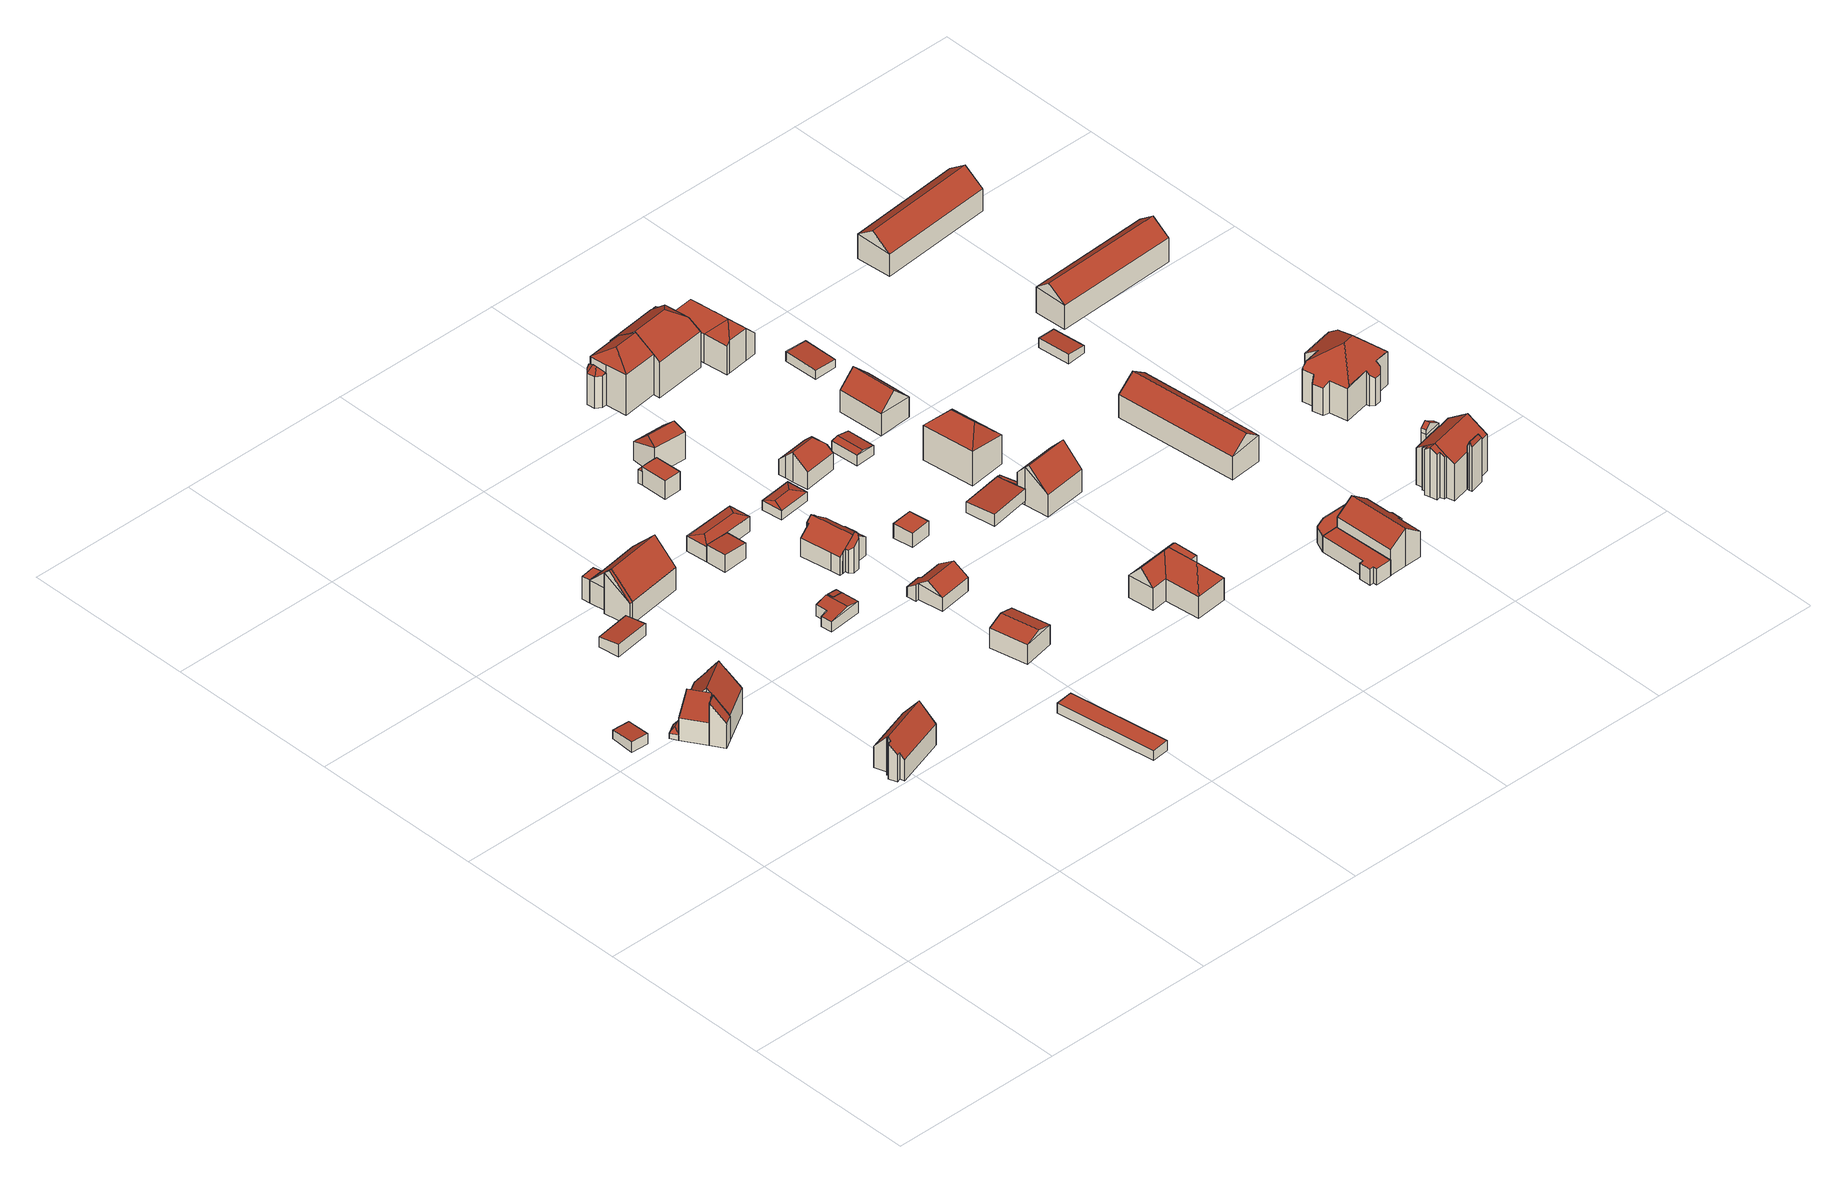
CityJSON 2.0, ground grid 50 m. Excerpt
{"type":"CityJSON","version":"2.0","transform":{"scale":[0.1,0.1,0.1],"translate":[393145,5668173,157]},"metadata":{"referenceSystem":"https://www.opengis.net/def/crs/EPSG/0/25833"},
"CityObjects":{
"building1":{"type":"Building","attributes":{"Dachtyp_tdc":"tdcPolyFlatRoof","Gemeindeschluessel":14627140,"Dachneigung":4.12,"QualitaetDacherkennung":67,"Geometrietyp2DReferenz":"3000","function":"31001_9998","roofType":"2100","measuredHeight":3.17},"geometry":[{"type":"MultiSurface","lod":"2","boundaries":[[[0,1,2,3]],[[1,4,5,2]],[[4,6,7,5]],[[6,0,3,7]],[[6,4,1,0]],[[3,2,5,7]]],"semantics":{"surfaces":[{"type":"WallSurface"},{"type":"RoofSurface"},{"type":"GroundSurface"}],"values":[0,0,0,0,1,2]}}]},
"building2":{"type":"Building","attributes":{"Dachtyp_tdc":"tdcPolyFlatRoof","Gemeindeschluessel":14627140,"Dachneigung":52.42,"QualitaetDacherkennung":61,"Geometrietyp2DReferenz":"3000","function":"31001_9998","roofType":"2100","measuredHeight":12.98},"geometry":[{"type":"MultiSurface","lod":"2","boundaries":[[[8,9,10,11]],[[9,12,13,10]],[[12,14,15,13]],[[14,8,11,15]],[[14,12,9,8]],[[11,10,13,15]]],"semantics":{"surfaces":[{"type":"WallSurface"},{"type":"RoofSurface"},{"type":"GroundSurface"}],"values":[0,0,0,0,1,2]}}]},
"building3":{"type":"Building","attributes":{"Gemeindeschluessel":14627140,"Geometrietyp2DReferenz":"3000","function":"31001_9998","roofType":"9999"},"children":["building3-1","building3-2","building3-3","building3-4"]},
"building3-1":{"type":"BuildingPart","attributes":{"Dachtyp_tdc":"tdcFreeFormRoof","Dachneigung":37.09,"QualitaetDacherkennung":10,"Geometrietyp2DReferenz":"3000","roofType":"5000","measuredHeight":7.27},"parents":["building3"],"geometry":[{"type":"MultiSurface","lod":"2","boundaries":[[[16,17,18,19]],[[17,20,21,18]],[[20,22,23,21]],[[24,16,19,25]],[[26,22,20,17]],[[27,26,17,16]],[[27,16,24]],[[26,27,24,28,22]],[[19,18,21,23,29,25]],[[25,29,28,24]],[[29,23,22,28]]],"semantics":{"surfaces":[{"type":"WallSurface"},{"type":"RoofSurface"},{"type":"GroundSurface"},{"type":"ClosureSurface"}],"values":[0,0,0,0,1,1,1,1,2,3,3]}}]},
"building3-2":{"type":"BuildingPart","attributes":{"Dachtyp_tdc":"tdcFreeFormRoof","Dachneigung":78.79,"QualitaetDacherkennung":12,"Geometrietyp2DReferenz":"3000","roofType":"5000","measuredHeight":14.84},"parents":["building3"],"geometry":[{"type":"MultiSurface","lod":"2","boundaries":[[[30,31,10,13]],[[31,32,33,34,10]],[[35,36,32]],[[37,35,32,31]],[[37,31,30]],[[35,37,30,38,36]],[[13,10,34,39,40]],[[41,33,32,36]],[[39,34,33,41]],[[13,40,38,30]],[[40,39,41,36,38]]],"semantics":{"surfaces":[{"type":"WallSurface"},{"type":"RoofSurface"},{"type":"GroundSurface"},{"type":"ClosureSurface"}],"values":[0,0,1,1,0,1,2,0,3,3,3]}}]},
"building3-3":{"type":"BuildingPart","attributes":{"Dachtyp_tdc":"tdcGableRoof","Dachneigung":52.33,"QualitaetDacherkennung":67,"Geometrietyp2DReferenz":"3000","roofType":"3100","measuredHeight":14.8},"parents":["building3"],"geometry":[{"type":"MultiSurface","lod":"2","boundaries":[[[42,43,15,44]],[[43,45,30,13,15]],[[46,47,48,39,36]],[[47,49,50,48]],[[49,51,52,50]],[[51,53,24,25,52]],[[54,55,21,23,22]],[[55,42,44,21]],[[56,53,51,49,47,46,57]],[[57,45,43,42,55,54,56]],[[44,15,13,40,39,48,50,52,25,29,23,21]],[[38,30,45,57]],[[40,13,30,38]],[[46,36,38,57]],[[40,38,36,39]],[[28,24,53,56]],[[29,25,24,28]],[[54,22,28,56]],[[29,28,22,23]]],"semantics":{"surfaces":[{"type":"WallSurface"},{"type":"RoofSurface"},{"type":"GroundSurface"},{"type":"ClosureSurface"}],"values":[0,0,0,0,0,0,0,0,1,1,2,0,3,0,3,0,3,0,3]}}]},
"building3-4":{"type":"BuildingPart","attributes":{"Dachtyp_tdc":"tdcFreeFormRoof","Dachneigung":52.48,"QualitaetDacherkennung":16,"Geometrietyp2DReferenz":"3000","roofType":"5000","measuredHeight":3.05},"parents":["building3"],"geometry":[{"type":"MultiSurface","lod":"2","boundaries":[[[33,58,59,34]],[[58,60,61,59]],[[60,62,48,61]],[[63,62,60]],[[64,63,60,58]],[[64,58,33]],[[63,64,33,41,62]],[[34,59,61,48,39]],[[39,48,62,41]],[[34,39,41,33]]],"semantics":{"surfaces":[{"type":"WallSurface"},{"type":"RoofSurface"},{"type":"GroundSurface"},{"type":"ClosureSurface"}],"values":[0,0,0,0,1,1,1,2,0,3]}}]},
"building4":{"type":"Building","attributes":{"Dachtyp_tdc":"tdcFreeFormRoof","Gemeindeschluessel":14627140,"Dachneigung":50.45,"QualitaetDacherkennung":29,"Geometrietyp2DReferenz":"3000","function":"31001_9998","roofType":"5000","measuredHeight":11.83},"geometry":[{"type":"MultiSurface","lod":"2","boundaries":[[[65,66,67,68]],[[66,69,70,67]],[[69,71,72,70]],[[71,73,74,72]],[[73,75,76,74]],[[75,77,78,76]],[[77,79,80,78]],[[79,81,82,80]],[[81,83,84,82]],[[83,85,86,84]],[[85,87,88,86]],[[87,65,68,88]],[[83,81,79,77,75,73]],[[73,71,69,66,65,87,85,83]],[[68,67,70,72,74,76,78,80,82,84,86,88]]],"semantics":{"surfaces":[{"type":"WallSurface"},{"type":"RoofSurface"},{"type":"GroundSurface"}],"values":[0,0,0,0,0,0,0,0,0,0,0,0,1,1,2]}}]},
"building5":{"type":"Building","attributes":{"Dachtyp_tdc":"tdcPolyFlatRoof","Gemeindeschluessel":14627140,"Dachneigung":4.53,"QualitaetDacherkennung":87,"Geometrietyp2DReferenz":"3000","function":"31001_9998","roofType":"2100","measuredHeight":3.62},"geometry":[{"type":"MultiSurface","lod":"2","boundaries":[[[89,90,91,92]],[[90,93,94,91]],[[93,95,96,94]],[[95,89,92,96]],[[95,93,90,89]],[[92,91,94,96]]],"semantics":{"surfaces":[{"type":"WallSurface"},{"type":"RoofSurface"},{"type":"GroundSurface"}],"values":[0,0,0,0,1,2]}}]},
"building6":{"type":"Building","attributes":{"Gemeindeschluessel":14627140,"Geometrietyp2DReferenz":"3000","function":"31001_9998","roofType":"9999"},"children":["building6-1","building6-2","building6-3"]},
"building6-1":{"type":"BuildingPart","attributes":{"Dachtyp_tdc":"tdcGableRoof","Dachneigung":45.84,"QualitaetDacherkennung":71,"Geometrietyp2DReferenz":"3000","roofType":"3100","measuredHeight":13.65},"parents":["building6"],"geometry":[{"type":"MultiSurface","lod":"2","boundaries":[[[97,98,99,100]],[[98,101,102,99]],[[101,103,104,102]],[[105,106,107,108]],[[97,106,109,110,111,112,113,98]],[[114,113,112,115,116,117]],[[101,114,117,103]],[[98,113,114,101]],[[105,109,106]],[[100,99,102,104,108,107]],[[108,104,103,105]],[[100,107,106,97]],[[116,103,117]],[[110,109,105,103]],[[115,111,110,103,116]]],"semantics":{"surfaces":[{"type":"WallSurface"},{"type":"RoofSurface"},{"type":"GroundSurface"},{"type":"ClosureSurface"}],"values":[0,0,0,0,1,1,0,0,0,2,3,3,0,3,3]}}]},
"building6-2":{"type":"BuildingPart","attributes":{"Dachtyp_tdc":"tdcGableRoof","Dachneigung":47.15,"QualitaetDacherkennung":62,"Geometrietyp2DReferenz":"3000","roofType":"3100","measuredHeight":13.69},"parents":["building6"],"geometry":[{"type":"MultiSurface","lod":"2","boundaries":[[[118,119,109,105,108,120]],[[103,121,122,104]],[[121,118,120,122]],[[118,121,123]],[[119,118,123,112,115,111]],[[121,103,116,112,123]],[[120,108,104,122]],[[110,109,119]],[[104,108,105,103]],[[103,105,109,110]],[[119,111,110]],[[116,115,112]],[[111,115,116,103,110]]],"semantics":{"surfaces":[{"type":"WallSurface"},{"type":"RoofSurface"},{"type":"GroundSurface"},{"type":"ClosureSurface"}],"values":[0,0,0,0,1,1,2,0,3,3,0,0,3]}}]},
"building6-3":{"type":"BuildingPart","attributes":{"Dachtyp_tdc":"tdcPolyFlatRoof","Dachneigung":2.65,"QualitaetDacherkennung":79,"Geometrietyp2DReferenz":"3000","roofType":"2100","measuredHeight":7},"parents":["building6"],"geometry":[{"type":"MultiSurface","lod":"2","boundaries":[[[124,125,126,107,106]],[[125,127,128,126]],[[127,129,97,100,128]],[[129,127,125,124]],[[107,126,128,100]],[[106,97,129,124]],[[106,107,100,97]]],"semantics":{"surfaces":[{"type":"WallSurface"},{"type":"RoofSurface"},{"type":"GroundSurface"},{"type":"ClosureSurface"}],"values":[0,0,0,1,2,0,3]}}]},
"building7":{"type":"Building","attributes":{"Dachtyp_tdc":"tdcPolyFlatRoof","Gemeindeschluessel":14627140,"Dachneigung":0,"QualitaetDacherkennung":41,"Geometrietyp2DReferenz":"3000","function":"31001_9998","roofType":"1000","measuredHeight":2.92},"geometry":[{"type":"MultiSurface","lod":"2","boundaries":[[[130,131,132,133]],[[131,134,135,132]],[[134,136,137,135]],[[136,130,133,137]],[[136,134,131,130]],[[133,132,135,137]]],"semantics":{"surfaces":[{"type":"WallSurface"},{"type":"RoofSurface"},{"type":"GroundSurface"}],"values":[0,0,0,0,1,2]}}]},
"building8":{"type":"Building","attributes":{"Dachtyp_tdc":"tdcFreeFormRoof","Gemeindeschluessel":14627140,"Dachneigung":11.92,"QualitaetDacherkennung":85,"Geometrietyp2DReferenz":"3000","function":"31001_9998","roofType":"5000","measuredHeight":4.2},"geometry":[{"type":"MultiSurface","lod":"2","boundaries":[[[138,139,140,141]],[[139,142,143,140]],[[142,144,145,143]],[[144,146,147,145]],[[146,148,149,147]],[[148,150,151,149]],[[150,152,153,151]],[[152,138,141,153]],[[138,152,150,154,155,139]],[[154,148,146,144,142,155]],[[142,139,155]],[[150,148,154]],[[141,140,143,145,147,149,151,153]]],"semantics":{"surfaces":[{"type":"WallSurface"},{"type":"RoofSurface"},{"type":"GroundSurface"}],"values":[0,0,0,0,0,0,0,0,1,1,0,0,2]}}]},
"building9":{"type":"Building","attributes":{"Dachtyp_tdc":"tdcPolyFlatRoof","Gemeindeschluessel":14627140,"Dachneigung":12.04,"QualitaetDacherkennung":72,"Geometrietyp2DReferenz":"3000","function":"31001_9998","roofType":"2100","measuredHeight":4},"geometry":[{"type":"MultiSurface","lod":"2","boundaries":[[[146,156,157,158]],[[156,159,160,157]],[[159,161,162,160]],[[161,146,158,162]],[[161,159,156,146]],[[158,157,160,162]]],"semantics":{"surfaces":[{"type":"WallSurface"},{"type":"RoofSurface"},{"type":"GroundSurface"}],"values":[0,0,0,0,1,2]}}]},
"building10":{"type":"Building","attributes":{"Dachtyp_tdc":"tdcGableRoof","Gemeindeschluessel":14627140,"Dachneigung":17.99,"QualitaetDacherkennung":84,"Geometrietyp2DReferenz":"3000","function":"31001_9998","roofType":"3100","measuredHeight":7.58},"geometry":[{"type":"MultiSurface","lod":"2","boundaries":[[[163,164,165,166]],[[164,167,168,165]],[[167,169,170,168]],[[169,163,166,170]],[[167,164,171]],[[163,169,172]],[[164,163,172,171]],[[169,167,171,172]],[[166,165,168,170]]],"semantics":{"surfaces":[{"type":"WallSurface"},{"type":"RoofSurface"},{"type":"GroundSurface"}],"values":[0,0,0,0,0,0,1,1,2]}}]},
"building11":{"type":"Building","attributes":{"Gemeindeschluessel":14627140,"Geometrietyp2DReferenz":"3000","function":"31001_9998","roofType":"9999"},"children":["building11-1","building11-2"]},
"building11-1":{"type":"BuildingPart","attributes":{"Dachtyp_tdc":"tdcHipRoof","Dachneigung":13.66,"QualitaetDacherkennung":85,"Geometrietyp2DReferenz":"3000","roofType":"3200","measuredHeight":5.46},"parents":["building11"],"geometry":[{"type":"MultiSurface","lod":"2","boundaries":[[[173,174,175,176]],[[174,177,178,175]],[[177,179,180,178]],[[174,173,181]],[[179,177,182]],[[173,183,179,182,181]],[[177,174,181,182]],[[180,184,176,175,178]],[[184,180,179,183]],[[176,184,183,173]]],"semantics":{"surfaces":[{"type":"WallSurface"},{"type":"RoofSurface"},{"type":"GroundSurface"},{"type":"ClosureSurface"}],"values":[0,0,0,1,1,1,1,2,0,3]}}]},
"building11-2":{"type":"BuildingPart","attributes":{"Dachtyp_tdc":"tdcPolyFlatRoof","Dachneigung":5.25,"QualitaetDacherkennung":75,"Geometrietyp2DReferenz":"3000","roofType":"2100","measuredHeight":5.4},"parents":["building11"],"geometry":[{"type":"MultiSurface","lod":"2","boundaries":[[[185,186,187,188]],[[186,189,173,176,187]],[[185,188,184,183]],[[183,189,186,185]],[[188,187,176,184]],[[183,173,189]],[[183,184,176,173]]],"semantics":{"surfaces":[{"type":"WallSurface"},{"type":"RoofSurface"},{"type":"GroundSurface"},{"type":"ClosureSurface"}],"values":[0,0,0,1,2,0,3]}}]},
"building12":{"type":"Building","attributes":{"Dachtyp_tdc":"tdcFreeFormRoof","Gemeindeschluessel":14627140,"Dachneigung":34.96,"QualitaetDacherkennung":92,"Geometrietyp2DReferenz":"3000","function":"31001_9998","roofType":"5000","measuredHeight":7.12},"geometry":[{"type":"MultiSurface","lod":"2","boundaries":[[[190,191,192,193]],[[191,194,195,192]],[[194,196,197,195]],[[196,198,199,197]],[[198,200,201,199]],[[200,202,203,201]],[[202,204,205,203]],[[204,190,193,205]],[[200,198,206,207]],[[206,196,194,191,190,204,202,207]],[[198,196,206]],[[202,200,207]],[[193,192,195,197,199,201,203,205]]],"semantics":{"surfaces":[{"type":"WallSurface"},{"type":"RoofSurface"},{"type":"GroundSurface"}],"values":[0,0,0,0,0,0,0,0,1,1,0,0,2]}}]},
"building13":{"type":"Building","attributes":{"Gemeindeschluessel":14627140,"Geometrietyp2DReferenz":"3000","function":"31001_9998","roofType":"9999"},"children":["building13-1","building13-2"]},
"building13-1":{"type":"BuildingPart","attributes":{"Dachtyp_tdc":"tdcPolyFlatRoof","Dachneigung":37.68,"QualitaetDacherkennung":50,"Geometrietyp2DReferenz":"3000","roofType":"2100","measuredHeight":9.89},"parents":["building13"],"geometry":[{"type":"MultiSurface","lod":"2","boundaries":[[[208,209,210,211]],[[209,212,213,210]],[[212,214,215,213]],[[216,217,218,219,220]],[[217,221,222,218]],[[221,223,224,222]],[[223,208,211,224]],[[223,221,217,216,225,209,214,212,209,208]],[[211,210,213,215,210,226,219,218,222,224]],[[220,225,216]],[[210,215,214,209]],[[219,226,225,220]],[[226,210,209,225]]],"semantics":{"surfaces":[{"type":"WallSurface"},{"type":"RoofSurface"},{"type":"GroundSurface"},{"type":"ClosureSurface"}],"values":[0,0,0,0,0,0,0,1,2,0,3,3,3]}}]},
"building13-2":{"type":"BuildingPart","attributes":{"Dachtyp_tdc":"tdcGableRoof","Dachneigung":37.95,"QualitaetDacherkennung":81,"Geometrietyp2DReferenz":"3000","roofType":"3100","measuredHeight":9.34},"parents":["building13"],"geometry":[{"type":"MultiSurface","lod":"2","boundaries":[[[227,228,229,230]],[[228,231,232,229]],[[231,233,234,232]],[[233,235,236,234]],[[235,237,238,236]],[[237,239,240,238]],[[239,241,242,240]],[[241,243,244,242]],[[243,245,246,244]],[[245,247,248,246]],[[247,249,250,248]],[[249,251,252,250]],[[251,253,254,252]],[[253,220,219,254]],[[214,212,213,215]],[[212,227,230,213]],[[225,220,253,251,249,247,245,243,241,239,237]],[[237,235,233,231,228,227,212,214,225]],[[230,229,232,234,236,238,240,242,244,246,248,250,252,254,219,226,210,215,213]],[[226,219,220,225]],[[214,215,214,209,225]],[[214,215,210,209]],[[226,225,209,210]]],"semantics":{"surfaces":[{"type":"WallSurface"},{"type":"RoofSurface"},{"type":"GroundSurface"},{"type":"ClosureSurface"}],"values":[0,0,0,0,0,0,0,0,0,0,0,0,0,0,0,0,1,1,2,3,0,3,3]}}]},
"building14":{"type":"Building","attributes":{"Gemeindeschluessel":14627140,"Geometrietyp2DReferenz":"3000","function":"31001_9998","roofType":"9999"},"children":["building14-1","building14-2"]},
"building14-1":{"type":"BuildingPart","attributes":{"Dachtyp_tdc":"tdcPolyFlatRoof","Dachneigung":0,"QualitaetDacherkennung":0,"Geometrietyp2DReferenz":"3000","roofType":"9999","measuredHeight":4.12},"parents":["building14"],"geometry":[{"type":"MultiSurface","lod":"2","boundaries":[[[255,256,257,258]],[[258,257,259,260]],[[256,255,261,262]],[[255,258,260,261]],[[260,259,262,261]],[[262,259,257,256]]],"semantics":{"surfaces":[{"type":"RoofSurface"},{"type":"WallSurface"},{"type":"GroundSurface"},{"type":"ClosureSurface"}],"values":[0,1,1,1,2,3]}}]},
"building14-2":{"type":"BuildingPart","attributes":{"Dachtyp_tdc":"tdcPolyFlatRoof","Dachneigung":0,"QualitaetDacherkennung":43,"Geometrietyp2DReferenz":"3000","roofType":"1000","measuredHeight":5.59},"parents":["building14"],"geometry":[{"type":"MultiSurface","lod":"2","boundaries":[[[263,264,265,266]],[[264,267,268,265]],[[267,269,256,262,268]],[[270,263,266,259,257]],[[270,269,267,264,263]],[[266,265,268,262,259]],[[257,256,269,270]],[[257,259,262,256]]],"semantics":{"surfaces":[{"type":"WallSurface"},{"type":"RoofSurface"},{"type":"GroundSurface"},{"type":"ClosureSurface"}],"values":[0,0,0,0,1,2,0,3]}}]},
"building15":{"type":"Building","attributes":{"Dachtyp_tdc":"tdcFreeFormRoof","Gemeindeschluessel":14627140,"Dachneigung":20.39,"QualitaetDacherkennung":63,"Geometrietyp2DReferenz":"3000","function":"31001_9998","roofType":"5000","measuredHeight":3.91},"geometry":[{"type":"MultiSurface","lod":"2","boundaries":[[[271,272,273,274]],[[272,275,276,273]],[[275,277,278,276]],[[277,271,274,278]],[[279,277,275]],[[280,279,275,272]],[[280,272,271]],[[279,280,271,277]],[[274,273,276,278]]],"semantics":{"surfaces":[{"type":"WallSurface"},{"type":"RoofSurface"},{"type":"GroundSurface"}],"values":[0,0,0,0,1,1,1,1,2]}}]},
"building16":{"type":"Building","attributes":{"Dachtyp_tdc":"tdcPolyFlatRoof","Gemeindeschluessel":14627140,"Dachneigung":0,"QualitaetDacherkennung":82,"Geometrietyp2DReferenz":"3000","function":"31001_9998","roofType":"1000","measuredHeight":4.4},"geometry":[{"type":"MultiSurface","lod":"2","boundaries":[[[281,282,283,284]],[[282,285,286,283]],[[285,287,288,286]],[[287,281,284,288]],[[287,285,282,281]],[[284,283,286,288]]],"semantics":{"surfaces":[{"type":"WallSurface"},{"type":"RoofSurface"},{"type":"GroundSurface"}],"values":[0,0,0,0,1,2]}}]},
"building17":{"type":"Building","attributes":{"Dachtyp_tdc":"tdcHipAndGableRoof","Gemeindeschluessel":14627140,"Dachneigung":42.01,"QualitaetDacherkennung":38,"Geometrietyp2DReferenz":"3000","function":"31001_9998","roofType":"5000","measuredHeight":9.19},"geometry":[{"type":"MultiSurface","lod":"2","boundaries":[[[289,290,291,292]],[[290,293,294,291]],[[293,295,296,294]],[[295,289,292,296]],[[293,290,297]],[[289,295,298]],[[290,289,298,297]],[[295,293,297,298]],[[292,291,294,296]]],"semantics":{"surfaces":[{"type":"WallSurface"},{"type":"RoofSurface"},{"type":"GroundSurface"}],"values":[0,0,0,0,1,0,1,1,2]}}]},
"building18":{"type":"Building","attributes":{"Dachtyp_tdc":"tdcFreeFormRoof","Gemeindeschluessel":14627140,"Dachneigung":48.16,"QualitaetDacherkennung":10,"Geometrietyp2DReferenz":"3000","function":"31001_9998","roofType":"5000","measuredHeight":11.98},"geometry":[{"type":"MultiSurface","lod":"2","boundaries":[[[299,300,301,302]],[[300,303,304,301]],[[303,305,306,304]],[[305,307,308,306]],[[307,309,310,308]],[[309,311,312,310]],[[311,313,314,312]],[[313,299,302,314]],[[315,316,313,311]],[[317,318,315,311,309]],[[317,309,307]],[[319,318,317,307,305]],[[320,319,305,303]],[[320,303,300]],[[316,315,318,319,320,300,299]],[[316,299,313]],[[302,301,304,306,308,310,312,314]]],"semantics":{"surfaces":[{"type":"WallSurface"},{"type":"RoofSurface"},{"type":"GroundSurface"}],"values":[0,0,0,0,0,0,0,0,1,1,1,1,1,1,1,0,2]}}]},
"building19":{"type":"Building","attributes":{"Dachtyp_tdc":"tdcGableAndHippedGRoof","Gemeindeschluessel":14627140,"Dachneigung":44.98,"QualitaetDacherkennung":70,"Geometrietyp2DReferenz":"3000","function":"31001_9998","roofType":"9999","measuredHeight":8.98},"geometry":[{"type":"MultiSurface","lod":"2","boundaries":[[[321,322,323,324]],[[322,325,326,323]],[[325,327,328,326]],[[327,329,330,328]],[[329,331,332,330]],[[331,333,334,332]],[[333,335,336,334]],[[335,321,324,336]],[[331,329,337]],[[329,327,325,322,321,337]],[[321,335,333,331,337]],[[324,323,326,328,330,332,334,336]]],"semantics":{"surfaces":[{"type":"WallSurface"},{"type":"RoofSurface"},{"type":"GroundSurface"}],"values":[0,0,0,0,0,0,0,0,1,1,1,2]}}]},
"building20":{"type":"Building","attributes":{"Gemeindeschluessel":14627140,"Geometrietyp2DReferenz":"3000","function":"31001_9998","roofType":"9999"},"children":["building20-1","building20-2"]},
"building20-1":{"type":"BuildingPart","attributes":{"Dachtyp_tdc":"tdcPolyFlatRoof","Dachneigung":6.21,"QualitaetDacherkennung":56,"Geometrietyp2DReferenz":"3000","roofType":"2100","measuredHeight":3.8},"parents":["building20"],"geometry":[{"type":"MultiSurface","lod":"2","boundaries":[[[338,339,340,341]],[[339,342,343,340]],[[342,344,345,346,343]],[[342,339,338,347,344]],[[346,341,340,343]],[[347,345,344]],[[338,341,346,345,347]]],"semantics":{"surfaces":[{"type":"WallSurface"},{"type":"RoofSurface"},{"type":"GroundSurface"},{"type":"ClosureSurface"}],"values":[0,0,0,1,2,0,3]}}]},
"building20-2":{"type":"BuildingPart","attributes":{"Dachtyp_tdc":"tdcPolyFlatRoof","Dachneigung":2.87,"QualitaetDacherkennung":86,"Geometrietyp2DReferenz":"3000","roofType":"2100","measuredHeight":3.68},"parents":["building20"],"geometry":[{"type":"MultiSurface","lod":"2","boundaries":[[[345,348,349,346]],[[348,350,351,349]],[[350,352,353,351]],[[352,354,338,341,353]],[[352,350,348,345,347,354]],[[341,346,349,351,353]],[[347,338,354]],[[346,341,338,347,345]]],"semantics":{"surfaces":[{"type":"WallSurface"},{"type":"RoofSurface"},{"type":"GroundSurface"},{"type":"ClosureSurface"}],"values":[0,0,0,0,1,2,0,3]}}]},
"building21":{"type":"Building","attributes":{"Dachtyp_tdc":"tdcGableRoof","Gemeindeschluessel":14627140,"Dachneigung":13.26,"QualitaetDacherkennung":82,"Geometrietyp2DReferenz":"3000","function":"31001_9998","roofType":"3100","measuredHeight":3.69},"geometry":[{"type":"MultiSurface","lod":"2","boundaries":[[[355,356,357,358]],[[356,359,360,357]],[[359,361,362,360]],[[361,355,358,362]],[[359,356,363]],[[355,361,364]],[[356,355,364,363]],[[361,359,363,364]],[[358,357,360,362]]],"semantics":{"surfaces":[{"type":"WallSurface"},{"type":"RoofSurface"},{"type":"GroundSurface"}],"values":[0,0,0,0,0,0,1,1,2]}}]},
"building22":{"type":"Building","attributes":{"Dachtyp_tdc":"tdcFreeFormRoof","Gemeindeschluessel":14627140,"Dachneigung":46.91,"QualitaetDacherkennung":83,"Geometrietyp2DReferenz":"3000","function":"31001_9998","roofType":"5000","measuredHeight":12.9},"geometry":[{"type":"MultiSurface","lod":"2","boundaries":[[[365,366,367,368]],[[366,369,370,367]],[[369,371,372,370]],[[371,373,374,372]],[[373,375,376,374]],[[375,365,368,376]],[[373,371,377,378]],[[377,369,366,365,375,378]],[[375,373,378]],[[371,369,377]],[[368,367,370,372,374,376]]],"semantics":{"surfaces":[{"type":"WallSurface"},{"type":"RoofSurface"},{"type":"GroundSurface"}],"values":[0,0,0,0,0,0,1,1,0,0,2]}}]},
"building23":{"type":"Building","attributes":{"Gemeindeschluessel":14627140,"Geometrietyp2DReferenz":"3000","function":"31001_9998","roofType":"9999"},"children":["building23-1","building23-2","building23-3","building23-4"]},
"building23-1":{"type":"BuildingPart","attributes":{"Dachtyp_tdc":"tdcFreeFormRoof","Dachneigung":56.29,"QualitaetDacherkennung":27,"Geometrietyp2DReferenz":"3000","roofType":"5000","measuredHeight":11.7},"parents":["building23"],"geometry":[{"type":"MultiSurface","lod":"2","boundaries":[[[379,380,381,382]],[[380,383,384,381]],[[383,385,386,384]],[[385,387,388,386]],[[387,389,390,388]],[[391,389,387]],[[392,391,387,385]],[[393,392,385,383]],[[394,393,383,380]],[[394,380,379]],[[391,392,393,394,379,389]],[[382,381,384,386,388,390]],[[382,390,389,379]]],"semantics":{"surfaces":[{"type":"WallSurface"},{"type":"RoofSurface"},{"type":"GroundSurface"},{"type":"ClosureSurface"}],"values":[0,0,0,0,0,0,1,1,1,0,1,2,3]}}]},
"building23-2":{"type":"BuildingPart","attributes":{"Dachtyp_tdc":"tdcHipAndGableRoof","Dachneigung":33.83,"QualitaetDacherkennung":72,"Geometrietyp2DReferenz":"3000","roofType":"5000","measuredHeight":16.1},"parents":["building23"],"geometry":[{"type":"MultiSurface","lod":"2","boundaries":[[[395,396,397,398]],[[396,399,379,382,397]],[[400,401,402,403,390,389]],[[404,399,396,405]],[[395,406,407,405,396]],[[404,405,407,408,409,410]],[[400,404,410,401]],[[399,404,400]],[[397,382,390,403,411,398]],[[389,379,399,400]],[[389,390,382,379]],[[412,402,401]],[[398,411,413,395]],[[411,403,402,412,413]],[[401,410,409,412]],[[395,413,408,407,406]],[[412,409,408,413]]],"semantics":{"surfaces":[{"type":"WallSurface"},{"type":"RoofSurface"},{"type":"GroundSurface"},{"type":"ClosureSurface"}],"values":[0,0,0,1,1,1,0,0,2,0,3,0,3,3,0,3,3]}}]},
"building23-3":{"type":"BuildingPart","attributes":{"Dachtyp_tdc":"tdcGableAndHippedGRoof","Dachneigung":40.08,"QualitaetDacherkennung":47,"Geometrietyp2DReferenz":"3000","roofType":"9999","measuredHeight":16.28},"parents":["building23"],"geometry":[{"type":"MultiSurface","lod":"2","boundaries":[[[402,414,415,403]],[[414,416,417,418,415]],[[419,420,421,422,423]],[[420,424,425,421]],[[424,426,427,425]],[[426,395,398,427]],[[420,419,428,429]],[[428,416,414,402,412,409,430,429]],[[430,406,395,426,424,420,429]],[[398,411,403,415,418,431,432,422,421,425,427]],[[408,407,406,430]],[[411,398,395,413]],[[413,395,406,407,408]],[[409,408,430]],[[411,413,412,402,403]],[[412,413,408,409]],[[433,417,416,428]],[[431,418,417,433]],[[423,434,433,428,419]],[[432,431,433,434]],[[423,422,432,434]]],"semantics":{"surfaces":[{"type":"WallSurface"},{"type":"RoofSurface"},{"type":"GroundSurface"},{"type":"ClosureSurface"}],"values":[0,0,0,0,0,0,1,1,1,2,0,3,3,0,3,3,0,3,0,3,3]}}]},
"building23-4":{"type":"BuildingPart","attributes":{"Dachtyp_tdc":"tdcGableRoof","Dachneigung":13.98,"QualitaetDacherkennung":30,"Geometrietyp2DReferenz":"3000","roofType":"3100","measuredHeight":10.91},"parents":["building23"],"geometry":[{"type":"MultiSurface","lod":"2","boundaries":[[[417,435,436,418]],[[435,437,438,436]],[[437,439,440,438]],[[439,441,442,440]],[[441,423,422,442]],[[439,437,435,417,433,434]],[[434,423,441,439]],[[432,431,418,436,438,440,442,422]],[[417,418,431,433]],[[433,431,432,434]],[[422,423,434,432]]],"semantics":{"surfaces":[{"type":"WallSurface"},{"type":"RoofSurface"},{"type":"GroundSurface"},{"type":"ClosureSurface"}],"values":[0,0,0,0,0,1,1,2,3,3,3]}}]},
"building24":{"type":"Building","attributes":{"Dachtyp_tdc":"tdcHipRoof","Gemeindeschluessel":14627140,"Dachneigung":44.44,"QualitaetDacherkennung":61,"Geometrietyp2DReferenz":"3000","function":"31001_9998","roofType":"3200","measuredHeight":15.29},"geometry":[{"type":"MultiSurface","lod":"2","boundaries":[[[443,444,445,446]],[[444,447,448,445]],[[447,449,450,448]],[[449,443,446,450]],[[447,444,451]],[[443,449,452]],[[444,443,452,451]],[[449,447,451,452]],[[446,445,448,450]]],"semantics":{"surfaces":[{"type":"WallSurface"},{"type":"RoofSurface"},{"type":"GroundSurface"}],"values":[0,0,0,0,1,1,1,1,2]}}]},
"building25":{"type":"Building","attributes":{"Dachtyp_tdc":"tdcGableRoof","Gemeindeschluessel":14627140,"Dachneigung":43.94,"QualitaetDacherkennung":64,"Geometrietyp2DReferenz":"3000","function":"31001_9998","roofType":"3100","measuredHeight":11.15},"geometry":[{"type":"MultiSurface","lod":"2","boundaries":[[[453,454,455,456]],[[454,457,458,455]],[[457,459,460,458]],[[459,453,456,460]],[[457,454,461]],[[453,459,462]],[[454,453,462,461]],[[459,457,461,462]],[[456,455,458,460]]],"semantics":{"surfaces":[{"type":"WallSurface"},{"type":"RoofSurface"},{"type":"GroundSurface"}],"values":[0,0,0,0,0,0,1,1,2]}}]},
"building26":{"type":"Building","attributes":{"Gemeindeschluessel":14627140,"Geometrietyp2DReferenz":"3000","function":"31001_9998","roofType":"9999"},"children":["building26-1","building26-2"]},
"building26-1":{"type":"BuildingPart","attributes":{"Dachtyp_tdc":"tdcHippedGableRoof","Dachneigung":46.17,"QualitaetDacherkennung":67,"Geometrietyp2DReferenz":"3000","roofType":"3300","measuredHeight":13.14},"parents":["building26"],"geometry":[{"type":"MultiSurface","lod":"2","boundaries":[[[463,464,465,466]],[[464,467,468,465]],[[467,469,470,468]],[[469,471,472,470]],[[471,473,474,472]],[[473,475,476,474]],[[475,477,478,476]],[[477,479,480,478]],[[479,481,482,480]],[[481,483,484,482]],[[483,485,486,484]],[[485,487,488,486]],[[487,489,490,488]],[[491,492,493]],[[491,463,466,492]],[[481,479,477,494]],[[467,464,495]],[[477,475,473,471,495,494]],[[471,469,467,495]],[[496,489,487,485,483,481,494,495]],[[464,463,491,496,495]],[[466,465,468,470,472,474,476,478,480,482,484,486,488,497,492]],[[498,490,489,496]],[[497,488,490,498]],[[491,493,498,496]],[[497,498,493,492]]],"semantics":{"surfaces":[{"type":"WallSurface"},{"type":"RoofSurface"},{"type":"GroundSurface"},{"type":"ClosureSurface"}],"values":[0,0,0,0,0,0,0,0,0,0,0,0,0,0,0,1,1,1,1,1,1,2,0,3,0,3]}}]},
"building26-2":{"type":"BuildingPart","attributes":{"Dachtyp_tdc":"tdcGableRoof","Dachneigung":62.9,"QualitaetDacherkennung":50,"Geometrietyp2DReferenz":"3000","roofType":"3100","measuredHeight":4.33},"parents":["building26"],"geometry":[{"type":"MultiSurface","lod":"2","boundaries":[[[490,499,500,488]],[[499,501,502,500]],[[501,493,492,502]],[[499,490,503]],[[493,501,504]],[[490,498,493,504,503]],[[501,499,503,504]],[[492,497,488,500,502]],[[488,497,498,490]],[[497,492,493,498]]],"semantics":{"surfaces":[{"type":"WallSurface"},{"type":"RoofSurface"},{"type":"GroundSurface"},{"type":"ClosureSurface"}],"values":[0,0,0,0,0,1,1,2,3,3]}}]},
"building27":{"type":"Building","attributes":{"Gemeindeschluessel":14627140,"Geometrietyp2DReferenz":"3000","function":"31001_9998","roofType":"9999"},"children":["building27-1","building27-2"]},
"building27-1":{"type":"BuildingPart","attributes":{"Dachtyp_tdc":"tdcPolyFlatRoof","Dachneigung":0,"QualitaetDacherkennung":83,"Geometrietyp2DReferenz":"3000","roofType":"1000","measuredHeight":4.93},"parents":["building27"],"geometry":[{"type":"MultiSurface","lod":"2","boundaries":[[[505,506,507,508]],[[505,509,510,506]],[[509,511,512,510]],[[511,513,514,512]],[[513,515,516,514]],[[515,517,518,516]],[[517,519,520,518]],[[519,521,522,520]],[[521,519,517,515,513,511,509,505,508]],[[507,506,510,512,514,516,518,520,522]],[[508,507,522,521]]],"semantics":{"surfaces":[{"type":"WallSurface"},{"type":"RoofSurface"},{"type":"GroundSurface"},{"type":"ClosureSurface"}],"values":[0,0,0,0,0,0,0,0,1,2,3]}}]},
"building27-2":{"type":"BuildingPart","attributes":{"Dachtyp_tdc":"tdcPolyFlatRoof","Dachneigung":0,"QualitaetDacherkennung":83,"Geometrietyp2DReferenz":"3000","roofType":"1000","measuredHeight":4.88},"parents":["building27"],"geometry":[{"type":"MultiSurface","lod":"2","boundaries":[[[523,524,525,526]],[[524,527,528,525]],[[527,505,506,528]],[[505,508,507,506]],[[521,529,530,522]],[[529,523,526,530]],[[529,521,508,505,527,524,523]],[[526,525,528,506,507,522,530]],[[522,507,508,521]]],"semantics":{"surfaces":[{"type":"WallSurface"},{"type":"RoofSurface"},{"type":"GroundSurface"},{"type":"ClosureSurface"}],"values":[0,0,0,0,0,0,1,2,3]}}]},
"building28":{"type":"Building","attributes":{"Dachtyp_tdc":"tdcGableRoof","Gemeindeschluessel":14627140,"Dachneigung":37.16,"QualitaetDacherkennung":88,"Geometrietyp2DReferenz":"3000","function":"31001_9998","roofType":"3100","measuredHeight":11.6},"geometry":[{"type":"MultiSurface","lod":"2","boundaries":[[[531,532,533,534]],[[532,535,536,533]],[[535,537,538,536]],[[537,539,540,538]],[[539,541,542,540]],[[541,543,544,542]],[[543,545,546,544]],[[545,547,548,546]],[[547,549,550,548]],[[549,531,534,550]],[[545,543,541,539]],[[539,537,535,532,531,549,547,545]],[[534,533,536,538,540,542,544,546,548,550]]],"semantics":{"surfaces":[{"type":"WallSurface"},{"type":"RoofSurface"},{"type":"GroundSurface"}],"values":[0,0,0,0,0,0,0,0,0,0,1,1,2]}}]},
"building29":{"type":"Building","attributes":{"Dachtyp_tdc":"tdcPolyFlatRoof","Gemeindeschluessel":14627140,"Dachneigung":2.69,"QualitaetDacherkennung":82,"Geometrietyp2DReferenz":"3000","function":"31001_9998","roofType":"2100","measuredHeight":2.77},"geometry":[{"type":"MultiSurface","lod":"2","boundaries":[[[551,552,553,554]],[[552,555,556,553]],[[555,557,558,556]],[[557,551,554,558]],[[557,555,552,551]],[[554,553,556,558]]],"semantics":{"surfaces":[{"type":"WallSurface"},{"type":"RoofSurface"},{"type":"GroundSurface"}],"values":[0,0,0,0,1,2]}}]},
"building30":{"type":"Building","attributes":{"Dachtyp_tdc":"tdcGableRoof","Gemeindeschluessel":14627140,"Dachneigung":37.46,"QualitaetDacherkennung":63,"Geometrietyp2DReferenz":"3000","function":"31001_9998","roofType":"3100","measuredHeight":11.07},"geometry":[{"type":"MultiSurface","lod":"2","boundaries":[[[559,560,561,562]],[[560,563,564,561]],[[563,565,566,564]],[[565,559,562,566]],[[563,560,567]],[[559,565,568]],[[560,559,568,567]],[[565,563,567,568]],[[562,561,564,566]]],"semantics":{"surfaces":[{"type":"WallSurface"},{"type":"RoofSurface"},{"type":"GroundSurface"}],"values":[0,0,0,0,0,0,1,1,2]}}]},
"building31":{"type":"Building","attributes":{"Dachtyp_tdc":"tdcPolyFlatRoof","Gemeindeschluessel":14627140,"Dachneigung":6.03,"QualitaetDacherkennung":71,"Geometrietyp2DReferenz":"3000","function":"31001_9998","roofType":"2100","measuredHeight":2.92},"geometry":[{"type":"MultiSurface","lod":"2","boundaries":[[[569,570,571,572]],[[570,573,574,571]],[[573,575,576,574]],[[575,569,572,576]],[[575,573,570,569]],[[572,571,574,576]]],"semantics":{"surfaces":[{"type":"WallSurface"},{"type":"RoofSurface"},{"type":"GroundSurface"}],"values":[0,0,0,0,1,2]}}]},
"building32":{"type":"Building","attributes":{"Gemeindeschluessel":14627140,"Geometrietyp2DReferenz":"3000","function":"31001_9998","roofType":"9999"},"children":["building32-1","building32-2","building32-3","building32-4"]},
"building32-1":{"type":"BuildingPart","attributes":{"Dachtyp_tdc":"tdcGableRoof","Dachneigung":34.65,"QualitaetDacherkennung":80,"Geometrietyp2DReferenz":"3000","roofType":"3100","measuredHeight":15.03},"parents":["building32"],"geometry":[{"type":"MultiSurface","lod":"2","boundaries":[[[577,578,579,580]],[[581,582,583,584]],[[582,585,586,583]],[[585,587,588,586]],[[587,589,590,588]],[[589,591,592,590]],[[591,593,594,592]],[[593,577,580,594]],[[589,587,585,582,581,595,596]],[[596,578,577,593,591,589]],[[580,579,597,598,584,583,586,588,590,592,594]],[[599,578,596]],[[597,579,578,599]],[[595,599,596]],[[581,584,598,595]],[[598,597,599,595]]],"semantics":{"surfaces":[{"type":"WallSurface"},{"type":"RoofSurface"},{"type":"GroundSurface"},{"type":"ClosureSurface"}],"values":[0,0,0,0,0,0,0,0,1,1,2,0,3,0,3,3]}}]},
"building32-2":{"type":"BuildingPart","attributes":{"Dachtyp_tdc":"tdcGableRoof","Dachneigung":34.62,"QualitaetDacherkennung":58,"Geometrietyp2DReferenz":"3000","roofType":"3100","measuredHeight":15.02},"parents":["building32"],"geometry":[{"type":"MultiSurface","lod":"2","boundaries":[[[600,601,602,603]],[[604,605,606,607]],[[605,608,609,606]],[[608,610,611,609]],[[610,612,613,611]],[[612,614,615,613]],[[616,617,618,619]],[[617,620,621,618]],[[620,581,584,621]],[[578,600,603,579]],[[622,581,620,617,616,623,614,612,610]],[[610,608,605,604,624,601,600,578,599,595,622]],[[603,602,625,607,606,609,611,613,615,626,619,618,621,584,598,597,579]],[[625,602,601,624]],[[607,625,624,604]],[[626,615,614,623]],[[619,626,623,616]],[[595,581,622]],[[598,584,581,595]],[[578,579,597,599]],[[599,597,598,595]]],"semantics":{"surfaces":[{"type":"WallSurface"},{"type":"RoofSurface"},{"type":"GroundSurface"},{"type":"ClosureSurface"}],"values":[0,0,0,0,0,0,0,0,0,0,1,1,2,3,3,3,3,0,3,3,3]}}]},
"building32-3":{"type":"BuildingPart","attributes":{"Dachtyp_tdc":"tdcFreeFormRoof","Dachneigung":64.04,"QualitaetDacherkennung":11,"Geometrietyp2DReferenz":"3000","roofType":"5000","measuredHeight":14.86},"parents":["building32"],"geometry":[{"type":"MultiSurface","lod":"2","boundaries":[[[627,628,629,615,614]],[[628,630,631,629]],[[630,632,633,631]],[[632,634,616,619,633]],[[632,630,628,635]],[[628,627,635]],[[627,636,634,632,635]],[[615,629,631,633,619,626]],[[623,616,634,636]],[[623,626,619,616]],[[614,623,636,627]],[[614,615,626,623]]],"semantics":{"surfaces":[{"type":"WallSurface"},{"type":"RoofSurface"},{"type":"GroundSurface"},{"type":"ClosureSurface"}],"values":[0,0,0,0,1,1,1,2,0,3,0,3]}}]},
"building32-4":{"type":"BuildingPart","attributes":{"Dachtyp_tdc":"tdcGableRoof","Dachneigung":34.69,"QualitaetDacherkennung":38,"Geometrietyp2DReferenz":"3000","roofType":"3100","measuredHeight":14.93},"parents":["building32"],"geometry":[{"type":"MultiSurface","lod":"2","boundaries":[[[637,638,639,602,601]],[[638,640,641,639]],[[640,642,604,607,641]],[[642,640,643,644]],[[645,646,647,644,643]],[[648,647,646,637]],[[642,644,647,648]],[[637,646,645,638]],[[638,645,643,640]],[[607,625,602,639,641]],[[624,604,642,648]],[[624,625,607,604]],[[601,624,648,637]],[[601,602,625,624]]],"semantics":{"surfaces":[{"type":"WallSurface"},{"type":"RoofSurface"},{"type":"GroundSurface"},{"type":"ClosureSurface"}],"values":[0,0,0,1,1,0,0,0,0,2,0,3,0,3]}}]},
"building33":{"type":"Building","attributes":{"Dachtyp_tdc":"tdcFreeFormRoof","Gemeindeschluessel":14627140,"Dachneigung":35.37,"QualitaetDacherkennung":35,"Geometrietyp2DReferenz":"3000","function":"31001_9998","roofType":"5000","measuredHeight":16.19},"geometry":[{"type":"MultiSurface","lod":"2","boundaries":[[[649,650,651,652]],[[650,653,654,651]],[[653,655,656,654]],[[655,657,658,656]],[[657,659,660,658]],[[659,661,662,660]],[[661,663,664,662]],[[663,665,666,664]],[[665,667,668,666]],[[667,669,670,668]],[[669,671,672,670]],[[671,673,674,672]],[[673,675,676,674]],[[675,677,678,676]],[[677,679,680,678]],[[679,681,682,680]],[[681,683,684,682]],[[683,685,686,684]],[[685,687,688,686]],[[687,649,652,688]],[[689,669,667,665,663,661,690,691]],[[692,653,650,649,687,685,683,693,694]],[[691,690,659,657,655,692,694]],[[671,689,691,694,693,681,679,677,675,673]],[[683,681,693]],[[655,653,692]],[[661,659,690]],[[671,669,689]],[[652,651,654,656,658,660,662,664,666,668,670,672,674,676,678,680,682,684,686,688]]],"semantics":{"surfaces":[{"type":"WallSurface"},{"type":"RoofSurface"},{"type":"GroundSurface"}],"values":[0,0,0,0,0,0,0,0,0,0,0,0,0,0,0,0,0,0,0,0,1,1,1,1,0,0,0,0,2]}}]},
"building34":{"type":"Building","attributes":{"Dachtyp_tdc":"tdcGableRoof","Gemeindeschluessel":14627140,"Dachneigung":37.47,"QualitaetDacherkennung":90,"Geometrietyp2DReferenz":"3000","function":"31001_9998","roofType":"3100","measuredHeight":11.09},"geometry":[{"type":"MultiSurface","lod":"2","boundaries":[[[695,696,697,698]],[[696,699,700,697]],[[699,701,702,700]],[[701,695,698,702]],[[699,696,703]],[[695,701,704]],[[696,695,704,703]],[[701,699,703,704]],[[698,697,700,702]]],"semantics":{"surfaces":[{"type":"WallSurface"},{"type":"RoofSurface"},{"type":"GroundSurface"}],"values":[0,0,0,0,0,0,1,1,2]}}]},
"building35":{"type":"Building","attributes":{"Dachtyp_tdc":"tdcGableRoof","Gemeindeschluessel":14627140,"Dachneigung":36.84,"QualitaetDacherkennung":37,"Geometrietyp2DReferenz":"3000","function":"31001_9998","roofType":"3100","measuredHeight":11.24},"geometry":[{"type":"MultiSurface","lod":"2","boundaries":[[[705,706,707,708]],[[706,709,710,707]],[[709,711,712,710]],[[711,705,708,712]],[[709,706,713]],[[705,711,714]],[[706,705,714,713]],[[711,709,713,714]],[[708,707,710,712]]],"semantics":{"surfaces":[{"type":"WallSurface"},{"type":"RoofSurface"},{"type":"GroundSurface"}],"values":[0,0,0,0,0,0,1,1,2]}}]}
},
"vertices":[
[10,970,112],[14,1040,107],[14,1040,81],[10,970,81],[64,1037,107],[64,1037,81],[60,967,112],[60,967,81],
[172,811,170],[150,848,226],[150,848,96],[172,811,96],[177,864,226],[177,864,96],[199,827,170],[199,827,96],
[265,968,160],[288,930,160],[288,930,96],[265,968,96],[270,919,160],[270,919,96],[269,918,160],[269,918,96],[246,956,160],[246,956,96],[273,934,169],[259,957,169],[260,932,160],[260,932,96],
[177,864,164],[150,848,164],[110,912,164],[110,912,112],[110,912,96],[132,907,244],[138,929,164],[163,856,244],[169,877,164],[138,929,96],[169,877,96],[138,929,112],
[291,883,173],[199,827,172],[291,883,96],[177,864,225],[138,929,166],[140,930,166],[140,930,96],[229,984,166],[229,984,96],[245,955,208],[245,955,96],[246,956,208],[269,918,224],[270,919,224],[260,932,244],[169,877,244],
[98,932,112],[98,932,96],[128,950,112],[128,950,96],[140,930,112],[134,940,127],[114,928,127],
[352,400,222],[341,396,222],[341,396,141],[352,400,141],[333,419,250],[333,419,141],[344,422,250],[344,422,141],[342,429,259],[342,429,141],[341,433,254],[341,433,141],[350,436,254],[350,436,141],[338,475,205],[338,475,141],[477,520,205],[477,520,141],[491,478,259],[491,478,141],[505,435,205],[505,435,141],[357,387,205],[357,387,141],
[325,1322,122],[333,1262,127],[333,1262,90],[325,1322,90],[231,1248,127],[231,1248,90],[222,1307,122],[222,1307,90],
[384,1469,138],[504,1487,138],[504,1487,70],[384,1469,70],[522,1357,138],[522,1357,70],[358,1334,138],[358,1334,70],[347,1411,138],[340,1463,138],[340,1463,70],[347,1411,70],[347,1411,192],[348,1410,193],[349,1398,206],[349,1397,207],[513,1421,207],[522,1357,140],[349,1397,206],[352,1378,186],[358,1334,140],
[337,1410,194],[347,1411,194],[337,1410,70],[349,1332,138],[349,1332,70],[339,1395,207],
[340,1463,140],[337,1487,139],[337,1487,70],[380,1494,139],[380,1494,70],[384,1469,140],
[865,12,202],[815,5,202],[815,5,172],[865,12,172],[773,296,202],[773,296,172],[823,303,202],[823,303,172],
[642,958,173],[639,993,173],[639,993,138],[642,958,138],[681,997,179],[681,997,138],[683,980,179],[683,980,138],[716,984,173],[716,984,138],[721,932,173],[721,932,138],[625,923,168],[625,923,138],[621,955,168],[621,955,138],[683,929,180],[676,997,180],
[683,980,180],[683,980,140],[716,984,140],[681,997,180],[681,997,140],[714,1001,173],[714,1001,140],
[931,621,218],[953,511,218],[953,511,157],[931,621,157],[862,493,217],[862,493,157],[840,602,217],[840,602,157],[908,502,232],[886,612,232],
[645,1379,122],[640,1442,121],[640,1442,75],[645,1379,75],[794,1456,121],[794,1456,75],[800,1393,122],[800,1393,75],[668,1412,129],[775,1422,129],[718,1385,122],[718,1385,75],
[723,1326,122],[650,1320,128],[650,1320,75],[723,1326,75],[645,1379,128],
[838,887,178],[882,894,179],[882,894,149],[838,887,149],[883,881,188],[883,881,149],[946,890,188],[946,890,149],[959,802,190],[959,802,149],[861,787,190],[861,787,149],[850,860,199],[850,860,149],[842,859,199],[842,859,149],[953,845,220],[855,830,220],
[834,1087,177],[833,1096,177],[833,1096,107],[834,1087,107],[824,1094,171],[824,1094,107],[824,1095,171],[824,1095,107],[870,1101,206],[871,1093,206],[871,1093,107],[870,1101,107],[870,1101,195],[863,1081,199],[863,1081,107],[845,1078,185],[845,1078,107],[863,1100,201],[863,1100,107],
[814,1093,163],[810,1120,163],[810,1120,107],[814,1093,107],[796,1212,163],[796,1212,107],[828,1217,187],[828,1217,107],[827,1223,187],[827,1223,107],[844,1226,201],[844,1226,107],[855,1227,192],[855,1227,107],[856,1221,192],[856,1221,107],[894,1227,162],[894,1227,107],[901,1174,163],[901,1174,107],[908,1175,158],[908,1175,107],[913,1140,158],[913,1140,107],[907,1139,162],[907,1139,107],[911,1107,163],[911,1107,107],
[792,1772,50],[793,1759,50],[834,1761,50],[833,1774,50],[834,1761,9],[833,1774,9],[792,1772,9],[793,1759,9],
[843,1761,65],[846,1683,65],[846,1683,9],[843,1761,9],[795,1681,65],[795,1681,9],[793,1759,65],[834,1761,65],
[875,1360,116],[868,1421,116],[868,1421,88],[875,1360,88],[962,1432,116],[962,1432,88],[969,1371,116],[969,1371,88],[935,1398,127],[881,1392,127],
[991,1095,168],[1051,1102,168],[1051,1102,124],[991,1095,124],[1058,1043,168],[1058,1043,124],[998,1036,168],[998,1036,124],
[933,1757,96],[837,1762,96],[837,1762,12],[933,1757,12],[841,1839,69],[841,1839,12],[937,1835,69],[937,1835,12],[851,1801,104],[935,1797,104],
[1226,525,210],[1389,542,210],[1389,542,143],[1226,525,143],[1396,468,210],[1396,468,143],[1374,466,210],[1374,466,143],[1384,361,210],[1384,361,143],[1291,351,210],[1291,351,143],[1281,454,210],[1281,454,143],[1234,449,210],[1234,449,143],[1315,496,253],[1230,487,253],[1333,402,263],[1324,488,263],[1333,499,252],[1356,501,252],
[996,1449,177],[994,1472,154],[994,1472,87],[996,1449,87],[991,1493,133],[991,1493,87],[1087,1504,133],[1087,1504,87],[1090,1482,155],[1090,1482,87],[1095,1435,155],[1095,1435,87],[1098,1416,138],[1098,1416,87],[1002,1404,138],[1002,1404,87],[1070,1458,177],
[1308,1067,153],[1316,1068,153],[1316,1068,122],[1308,1067,122],[1324,1008,160],[1324,1008,122],[1315,1007,160],[1315,1007,157],[1315,1007,122],[1309,1051,155],
[1318,982,159],[1318,982,122],[1198,961,159],[1198,961,122],[1186,1048,154],[1186,1048,122],[1308,1067,154],
[1210,1482,106],[1215,1399,106],[1215,1399,77],[1210,1482,77],[1157,1396,109],[1157,1396,77],[1152,1479,109],[1152,1479,77],[1178,1397,114],[1173,1480,114],
[1315,1007,196],[1324,1008,196],[1324,1008,110],[1315,1007,110],[1440,1021,196],[1440,1021,110],[1451,925,178],[1451,925,110],[1326,911,178],[1326,911,110],[1318,982,224],[1318,982,110],[1444,982,239],[1319,968,239],
[940,2038,107],[928,2037,107],[928,2037,11],[940,2038,11],[911,2048,107],[911,2048,11],[908,2070,107],[908,2070,11],[922,2086,107],[922,2086,11],[934,2087,107],[934,2087,11],[929,2087,114],[923,2065,128],[924,2056,128],[935,2037,114],
[1049,1989,134],[947,1977,134],[947,1977,11],[1049,1989,11],[940,2038,134],[934,2087,134],[1037,2099,134],[1037,2099,129],[1037,2099,11],[934,2087,135],[972,2037,172],[1048,1998,140],[1043,2045,172],[1043,2046,171],[1041,2063,159],[1037,2099,135],[1043,2046,11],[1037,2093,134],[1043,2046,134],
[1034,2123,108],[1034,2123,11],[1185,2141,108],[1185,2141,107],[1185,2141,11],[1192,2076,145],[1198,2024,145],[1198,2024,11],[1192,2076,11],[1192,2076,114],[1203,1987,120],[1203,1987,11],[1051,1969,120],[1051,1969,11],[1190,2098,145],[1153,2059,174],[1043,2046,174],[1190,2098,11],[1191,2089,11],[1190,2098,118],[1191,2089,120],
[1204,2144,106],[1204,2144,11],[1207,2119,113],[1207,2119,11],[1211,2091,120],[1211,2091,11],[1212,2078,114],[1212,2078,11],
[1303,1148,186],[1285,1301,186],[1285,1301,80],[1303,1148,80],[1393,1314,169],[1393,1314,80],[1411,1161,169],[1411,1161,80],[1335,1256,232],[1344,1185,232],
[1293,1456,127],[1285,1590,127],[1285,1590,60],[1293,1456,60],[1383,1596,121],[1383,1596,60],[1391,1462,121],[1391,1462,60],[1331,1593,172],[1339,1459,172],
[1315,1917,95],[1283,1913,129],[1283,1913,30],[1315,1917,30],[1222,1906,129],[1222,1906,30],[1212,1905,118],[1212,1905,30],[1204,1977,118],[1204,1977,30],[1203,1987,118],[1203,1987,30],[1192,2076,118],[1192,2076,30],[1204,2077,130],[1204,2077,30],[1212,2078,130],[1212,2078,30],[1262,2084,130],[1262,2084,30],[1282,2087,109],[1282,2087,30],[1296,2088,95],[1296,2088,30],[1301,2043,94],[1301,2043,30],[1301,2043,95],[1301,2043,67],[1309,1967,95],[1309,1967,30],[1309,1967,67],[1235,2055,162],[1248,1939,162],[1304,2012,95],[1304,2012,30],[1304,2012,67],
[1325,2045,51],[1325,2045,30],[1334,1969,51],[1334,1969,30],[1314,2044,73],[1322,1968,73],
[1757,361,160],[1757,361,111],[1757,362,111],[1757,362,160],[1763,182,160],[1763,182,111],[1715,180,160],[1715,180,111],[1715,191,160],[1715,191,111],[1704,190,160],[1704,190,111],[1703,225,160],[1703,225,111],[1714,225,160],[1714,225,111],[1709,360,160],[1709,360,111],
[1757,409,160],[1855,412,160],[1855,412,111],[1757,409,111],[1857,364,160],[1857,364,111],[1725,396,160],[1725,396,111],
[1872,291,182],[1873,259,182],[1873,259,113],[1872,291,113],[1861,258,191],[1861,258,113],[1864,185,191],[1864,185,113],[1814,183,229],[1814,183,113],[1763,182,191],[1763,182,113],[1757,361,191],[1757,361,113],[1807,363,229],[1807,363,113],[1857,364,191],[1857,364,113],[1860,290,191],[1860,290,113],
[1346,1842,64],[1412,1843,61],[1412,1843,36],[1346,1842,36],[1414,1742,61],[1414,1742,36],[1349,1741,64],[1349,1741,36],
[1815,1090,178],[1848,729,178],[1848,729,98],[1815,1090,98],[1754,720,169],[1754,720,98],[1721,1081,169],[1721,1081,98],[1805,725,209],[1772,1086,209],
[1796,1438,92],[1851,1444,86],[1851,1444,63],[1796,1438,63],[1860,1348,86],[1860,1348,63],[1805,1343,92],[1805,1343,63],
[2077,403,202],[2086,405,202],[2086,405,73],[2077,403,73],[2099,343,201],[2092,341,201],[2092,341,73],[2099,343,73],[2089,354,210],[2089,354,73],[2078,351,210],[2078,351,73],[2073,370,224],[2073,370,73],[2069,386,212],[2069,386,73],[2080,389,212],[2080,389,73],[2093,374,223],[2092,374,224],[2092,374,73],[2093,374,73],[2092,374,223],
[2081,428,186],[2123,438,185],[2123,438,73],[2081,428,73],[2176,449,186],[2177,448,186],[2177,448,73],[2176,449,73],[2215,457,186],[2215,457,73],[2228,403,224],[2228,403,73],[2240,349,185],[2240,349,73],[2199,339,185],[2199,339,73],[2158,331,185],[2158,332,186],[2158,332,73],[2158,331,73],[2105,320,185],[2105,320,73],[2093,374,224],[2198,340,185],[2123,437,186],[2123,437,73],[2198,340,73],
[2199,339,208],[2201,327,208],[2201,327,73],[2161,317,208],[2161,317,73],[2159,324,222],[2159,324,73],[2158,331,206],[2194,331,222],[2198,340,207],
[2123,438,197],[2120,452,197],[2120,452,73],[2173,464,197],[2173,464,73],[2176,449,197],[2137,456,223],[2140,441,223],[2120,452,211],[2123,438,211],[2123,437,211],[2123,437,197],
[2086,794,166],[2101,804,181],[2101,804,83],[2086,794,83],[2094,837,181],[2094,837,83],[2160,851,195],[2160,851,83],[2152,889,167],[2152,889,83],[2251,910,167],[2251,910,83],[2268,830,185],[2268,830,83],[2285,834,166],[2285,834,83],[2299,770,166],[2299,770,83],[2281,767,184],[2281,767,83],[2286,743,184],[2286,743,83],[2239,733,187],[2239,733,83],[2242,722,176],[2242,722,83],[2229,708,166],[2229,708,83],[2210,705,166],[2210,705,83],[2199,713,176],[2199,713,83],[2197,723,186],[2197,723,83],[2122,708,181],[2122,708,83],[2111,760,181],[2111,760,83],[2093,764,166],[2093,764,83],[2283,742,187],[2256,884,185],[2216,790,245],[2109,840,195],[2128,709,186],[2181,783,245],
[1751,2020,97],[2084,2050,98],[2084,2050,22],[1751,2020,22],[2094,1946,90],[2094,1946,22],[1760,1917,90],[1760,1917,22],[2089,2002,133],[1755,1972,133],
[2258,1473,124],[1899,1457,124],[1899,1457,50],[2258,1473,50],[1895,1551,129],[1895,1551,50],[2253,1568,129],[2253,1568,50],[1896,1509,163],[2255,1525,163]
]}
